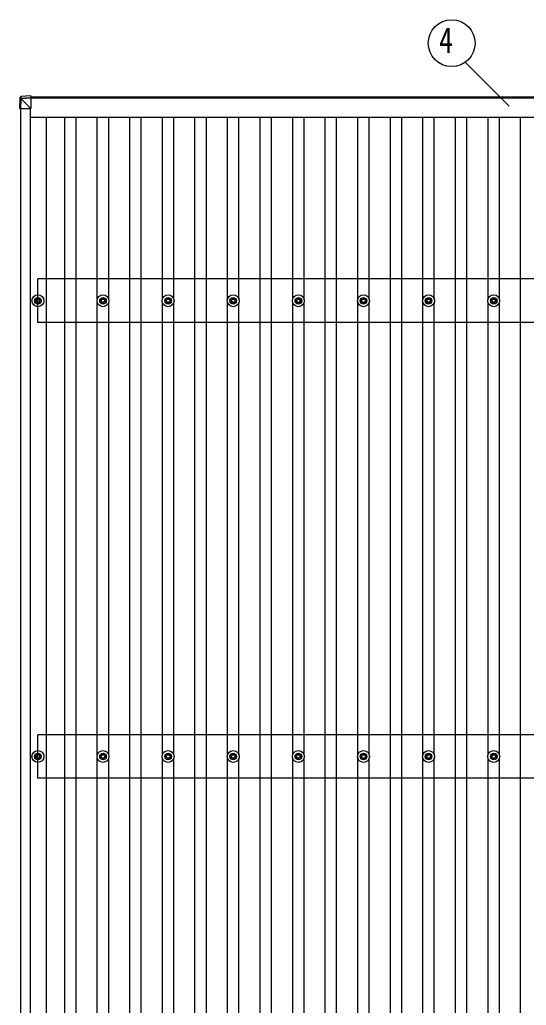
# Model space of a CAD drawing. Units: millimetres, scale not verified. Extents: x -12615 to 12615, y -8910 to 8910.
# Drawn here: x -10156 to -8600, y 4344 to 7372 of the extents above; entities that cross this region are included whole.
import ezdxf
from ezdxf.enums import TextEntityAlignment as Align

# ---------------------------------------------------------------- set-up
doc = ezdxf.new("R2010")
doc.units = ezdxf.units.MM
doc.header["$LTSCALE"] = 30
for name, color, linetype in [('0-5_YKK_13', 4, 'Continuous'), ('0-6_YKK_A1', 4, 'Continuous'), ('0-7_YKK_D', 6, 'Continuous')]:
    doc.layers.add(name, color=color, linetype=linetype)
doc.styles.add('ＭＳ ゴシック', font='')
doc.styles.get('ＭＳ ゴシック').set_extended_font_data('MS Gothic')

msp = doc.modelspace()

# ---------------------------------------------------------------- linework, layer by layer
at = {"layer": '0-5_YKK_13'}
for p, q in [((-10156.01, 7098.51), (-10154.14, 7129.05)), ((-10154.14, 7129.05), (-10154.14, 7133.8)), ((-10152.25, 7128.86), (-10154.11, 7098.44)), ((-10121.71, 7137.6), (-10152.27, 7135.67)), ((-10121.71, 7137.6), (-10152.27, 7135.67)), ((-10152.27, 7135.67), (-10152.27, 7135.67)), ((-10152.27, 7135.67), (-10152.27, 7130.92)), ((-10152.27, 7130.92), (-10121.71, 7132.79)), ((-10152.15, 7128.86), (-10152.25, 7128.86)), ((-10121.71, 7130.83), (-10152.2, 7128.96)), ((-10121.71, 7099.04), (-10152.15, 7129.52)), ((-10121.71, 7137.6), (-10121.71, 7132.79)), ((-10121.71, 7132.79), (-10121.71, 7130.83)), ((-10121.71, 7131.48), (-10121.71, 7099.04)), ((-10154.11, 7099.1), (-10121.71, 7099.04)), ((-10110.19, 6509.99), (-10105.77, 6509.99)), ((-10101.94, 6518.24), (-10101.94, 6513.83)), ((-10098.44, 6518.24), (-10098.44, 6513.83)), ((-10094.61, 6509.99), (-10090.19, 6509.99)), ((-9910.19, 6509.99), (-9905.77, 6509.99)), ((-9901.94, 6518.24), (-9901.94, 6513.83)), ((-9898.44, 6518.24), (-9898.44, 6513.83)), ((-9894.61, 6509.99), (-9890.19, 6509.99)), ((-9710.19, 6509.99), (-9705.77, 6509.99)), ((-9701.94, 6518.24), (-9701.94, 6513.83)), ((-9698.44, 6518.24), (-9698.44, 6513.83)), ((-9694.61, 6509.99), (-9690.19, 6509.99)), ((-9510.19, 6509.99), (-9505.77, 6509.99)), ((-9501.94, 6518.24), (-9501.94, 6513.83)), ((-9498.44, 6518.24), (-9498.44, 6513.83)), ((-9494.61, 6509.99), (-9490.19, 6509.99)), ((-9310.19, 6509.99), (-9305.77, 6509.99)), ((-9301.94, 6518.24), (-9301.94, 6513.83)), ((-9298.44, 6518.24), (-9298.44, 6513.83)), ((-9294.61, 6509.99), (-9290.19, 6509.99)), ((-9110.19, 6509.99), (-9105.77, 6509.99)), ((-9101.94, 6518.24), (-9101.94, 6513.83)), ((-9098.44, 6518.24), (-9098.44, 6513.83)), ((-9094.61, 6509.99), (-9090.19, 6509.99)), ((-8910.19, 6509.99), (-8905.77, 6509.99)), ((-8901.94, 6518.24), (-8901.94, 6513.83)), ((-8898.44, 6518.24), (-8898.44, 6513.83)), ((-8894.61, 6509.99), (-8890.19, 6509.99)), ((-8710.19, 6509.99), (-8705.77, 6509.99)), ((-8701.94, 6518.24), (-8701.94, 6513.83)), ((-8698.44, 6518.24), (-8698.44, 6513.83)), ((-8694.61, 6509.99), (-8690.19, 6509.99)), ((-10110.19, 6506.49), (-10105.77, 6506.49)), ((-10101.94, 6502.66), (-10101.94, 6498.25)), ((-10098.44, 6502.66), (-10098.44, 6498.25)), ((-10094.61, 6506.49), (-10090.19, 6506.49)), ((-9910.19, 6506.49), (-9905.77, 6506.49)), ((-9901.94, 6502.66), (-9901.94, 6498.25)), ((-9898.44, 6502.66), (-9898.44, 6498.25)), ((-9894.61, 6506.49), (-9890.19, 6506.49)), ((-9710.19, 6506.49), (-9705.77, 6506.49)), ((-9701.94, 6502.66), (-9701.94, 6498.25)), ((-9698.44, 6502.66), (-9698.44, 6498.25)), ((-9694.61, 6506.49), (-9690.19, 6506.49)), ((-9510.19, 6506.49), (-9505.77, 6506.49)), ((-9501.94, 6502.66), (-9501.94, 6498.25)), ((-9498.44, 6502.66), (-9498.44, 6498.25)), ((-9494.61, 6506.49), (-9490.19, 6506.49)), ((-9310.19, 6506.49), (-9305.77, 6506.49)), ((-9301.94, 6502.66), (-9301.94, 6498.25)), ((-9298.44, 6502.66), (-9298.44, 6498.25)), ((-9294.61, 6506.49), (-9290.19, 6506.49)), ((-9110.19, 6506.49), (-9105.77, 6506.49)), ((-9101.94, 6502.66), (-9101.94, 6498.25)), ((-9098.44, 6502.66), (-9098.44, 6498.25)), ((-9094.61, 6506.49), (-9090.19, 6506.49)), ((-8910.19, 6506.49), (-8905.77, 6506.49)), ((-8901.94, 6502.66), (-8901.94, 6498.25)), ((-8898.44, 6502.66), (-8898.44, 6498.25)), ((-8894.61, 6506.49), (-8890.19, 6506.49)), ((-8710.19, 6506.49), (-8705.77, 6506.49)), ((-8701.94, 6502.66), (-8701.94, 6498.25)), ((-8698.44, 6502.66), (-8698.44, 6498.25)), ((-8694.61, 6506.49), (-8690.19, 6506.49)), ((-10101.94, 5118.24), (-10101.94, 5113.83)), ((-10098.44, 5118.24), (-10098.44, 5113.83)), ((-9901.94, 5118.24), (-9901.94, 5113.83)), ((-9898.44, 5118.24), (-9898.44, 5113.83)), ((-9701.94, 5118.24), (-9701.94, 5113.83)), ((-9698.44, 5118.24), (-9698.44, 5113.83)), ((-9501.94, 5118.24), (-9501.94, 5113.83)), ((-9498.44, 5118.24), (-9498.44, 5113.83)), ((-9301.94, 5118.24), (-9301.94, 5113.83)), ((-9298.44, 5118.24), (-9298.44, 5113.83)), ((-9101.94, 5118.24), (-9101.94, 5113.83)), ((-9098.44, 5118.24), (-9098.44, 5113.83)), ((-8901.94, 5118.24), (-8901.94, 5113.83)), ((-8898.44, 5118.24), (-8898.44, 5113.83)), ((-8701.94, 5118.24), (-8701.94, 5113.83)), ((-8698.44, 5118.24), (-8698.44, 5113.83)), ((-10110.19, 5109.99), (-10105.77, 5109.99)), ((-10110.19, 5106.49), (-10105.77, 5106.49)), ((-10101.94, 5102.66), (-10101.94, 5098.25)), ((-10098.44, 5102.66), (-10098.44, 5098.25)), ((-10094.61, 5109.99), (-10090.19, 5109.99)), ((-10094.61, 5106.49), (-10090.19, 5106.49)), ((-9910.19, 5109.99), (-9905.77, 5109.99)), ((-9910.19, 5106.49), (-9905.77, 5106.49)), ((-9901.94, 5102.66), (-9901.94, 5098.25)), ((-9898.44, 5102.66), (-9898.44, 5098.25)), ((-9894.61, 5109.99), (-9890.19, 5109.99)), ((-9894.61, 5106.49), (-9890.19, 5106.49)), ((-9710.19, 5109.99), (-9705.77, 5109.99)), ((-9710.19, 5106.49), (-9705.77, 5106.49)), ((-9701.94, 5102.66), (-9701.94, 5098.25)), ((-9698.44, 5102.66), (-9698.44, 5098.25)), ((-9694.61, 5109.99), (-9690.19, 5109.99)), ((-9694.61, 5106.49), (-9690.19, 5106.49)), ((-9510.19, 5109.99), (-9505.77, 5109.99)), ((-9510.19, 5106.49), (-9505.77, 5106.49)), ((-9501.94, 5102.66), (-9501.94, 5098.25)), ((-9498.44, 5102.66), (-9498.44, 5098.25)), ((-9494.61, 5109.99), (-9490.19, 5109.99)), ((-9494.61, 5106.49), (-9490.19, 5106.49)), ((-9310.19, 5109.99), (-9305.77, 5109.99)), ((-9310.19, 5106.49), (-9305.77, 5106.49)), ((-9301.94, 5102.66), (-9301.94, 5098.25)), ((-9298.44, 5102.66), (-9298.44, 5098.25)), ((-9294.61, 5109.99), (-9290.19, 5109.99)), ((-9294.61, 5106.49), (-9290.19, 5106.49)), ((-9110.19, 5109.99), (-9105.77, 5109.99)), ((-9110.19, 5106.49), (-9105.77, 5106.49)), ((-9101.94, 5102.66), (-9101.94, 5098.25)), ((-9098.44, 5102.66), (-9098.44, 5098.25)), ((-9094.61, 5109.99), (-9090.19, 5109.99)), ((-9094.61, 5106.49), (-9090.19, 5106.49)), ((-8910.19, 5109.99), (-8905.77, 5109.99)), ((-8910.19, 5106.49), (-8905.77, 5106.49)), ((-8901.94, 5102.66), (-8901.94, 5098.25)), ((-8898.44, 5102.66), (-8898.44, 5098.25)), ((-8894.61, 5109.99), (-8890.19, 5109.99)), ((-8894.61, 5106.49), (-8890.19, 5106.49)), ((-8710.19, 5109.99), (-8705.77, 5109.99)), ((-8710.19, 5106.49), (-8705.77, 5106.49)), ((-8701.94, 5102.66), (-8701.94, 5098.25)), ((-8698.44, 5102.66), (-8698.44, 5098.25)), ((-8694.61, 5109.99), (-8690.19, 5109.99)), ((-8694.61, 5106.49), (-8690.19, 5106.49))]:
    msp.add_line(p, q, dxfattribs=at)
msp.add_lwpolyline([(-10154.14, 7133.8), (-10156.01, 7103.32), (-10156.01, 7098.51)], dxfattribs=at)
for centre, radius in [((-10100.19, 6508.24), 18.25), ((-10100.19, 6508.24), 10.15), ((-10100.19, 6508.24), 5.85), ((-10100.19, 6508.24), 5.25), ((-9900.19, 6508.24), 18.25), ((-9900.19, 6508.24), 10.15), ((-9900.19, 6508.24), 5.85), ((-9900.19, 6508.24), 5.25), ((-9700.19, 6508.24), 18.25), ((-9700.19, 6508.24), 10.15), ((-9700.19, 6508.24), 5.85), ((-9700.19, 6508.24), 5.25), ((-9500.19, 6508.24), 18.25), ((-9500.19, 6508.24), 10.15), ((-9500.19, 6508.24), 5.85), ((-9500.19, 6508.24), 5.25), ((-9300.19, 6508.24), 18.25), ((-9300.19, 6508.24), 10.15), ((-9300.19, 6508.24), 5.85), ((-9300.19, 6508.24), 5.25), ((-9100.19, 6508.24), 18.25), ((-9100.19, 6508.24), 10.15), ((-9100.19, 6508.24), 5.85), ((-9100.19, 6508.24), 5.25), ((-8900.19, 6508.24), 18.25), ((-8900.19, 6508.24), 10.15), ((-8900.19, 6508.24), 5.85), ((-8900.19, 6508.24), 5.25), ((-8700.19, 6508.24), 18.25), ((-8700.19, 6508.24), 10.15), ((-8700.19, 6508.24), 5.85), ((-8700.19, 6508.24), 5.25), ((-10100.19, 5108.24), 18.25), ((-10100.19, 5108.24), 10.15), ((-9900.19, 5108.24), 18.25), ((-9900.19, 5108.24), 10.15), ((-9700.19, 5108.24), 18.25), ((-9700.19, 5108.24), 10.15), ((-9500.19, 5108.24), 18.25), ((-9500.19, 5108.24), 10.15), ((-9300.19, 5108.24), 18.25), ((-9300.19, 5108.24), 10.15), ((-9100.19, 5108.24), 18.25), ((-9100.19, 5108.24), 10.15), ((-8900.19, 5108.24), 18.25), ((-8900.19, 5108.24), 10.15), ((-8700.19, 5108.24), 18.25), ((-8700.19, 5108.24), 10.15), ((-10100.19, 5108.24), 5.85), ((-10100.19, 5108.24), 5.25), ((-9900.19, 5108.24), 5.85), ((-9900.19, 5108.24), 5.25), ((-9700.19, 5108.24), 5.85), ((-9700.19, 5108.24), 5.25), ((-9500.19, 5108.24), 5.85), ((-9500.19, 5108.24), 5.25), ((-9300.19, 5108.24), 5.85), ((-9300.19, 5108.24), 5.25), ((-9100.19, 5108.24), 5.85), ((-9100.19, 5108.24), 5.25), ((-8900.19, 5108.24), 5.85), ((-8900.19, 5108.24), 5.25), ((-8700.19, 5108.24), 5.85), ((-8700.19, 5108.24), 5.25)]:
    msp.add_circle(centre, radius, dxfattribs=at)
for centre, radius, start, end in [((-10152.15, 7128.92), 2, 93.48408, 176.48407), ((-10151.92, 7141.77), 12.92, 260.08679, 268.52577), ((-10141.89, 7129.98), 10.42, 174.80664, 186.16183)]:
    msp.add_arc(centre, radius, start, end, dxfattribs=at)
for centre, major_axis, ratio, start_param, end_param in [((-10152.15, 7133.68), (-1.92, -0.56), 0.998105, 4.4898734, 5.9384966), ((-10152.15, 7128.92), (-0.12, 2), 0.02656, 0.0332981, 1.5518323), ((-10116.14, 7131.06), (-36.07, -2.1), 0.055348, 0.0000815, 0.0491486), ((-10154.01, 7098.51), (-2, 0), 0.033268, 0.0000002, 1.5185344)]:
    msp.add_ellipse(centre, major_axis=major_axis, ratio=ratio, start_param=start_param, end_param=end_param, dxfattribs=at)
at = {"layer": '0-6_YKK_A1'}
for p, q in [((-10121.71, 7135.27), (-7079.5, 7135.27)), ((-7079.5, 7130.67), (-10121.71, 7130.67)), ((-10152.19, 1718.06), (-10152.19, 7099.09)), ((-10123.19, 1718.01), (-10123.19, 7099.04)), ((-10123.19, 7071.85), (-7077.19, 7071.85)), ((-10073.69, 1742.75), (-10073.69, 7071.85)), ((-10017.69, 1742.75), (-10017.69, 7071.85)), ((-9982.69, 1742.75), (-9982.69, 7071.85)), ((-9917.69, 6513.42), (-9917.69, 7071.85)), ((-9882.69, 6513.42), (-9882.69, 7071.85)), ((-9817.69, 1742.75), (-9817.69, 7071.85)), ((-9782.69, 1742.75), (-9782.69, 7071.85)), ((-9717.69, 6513.42), (-9717.69, 7071.85)), ((-9682.69, 6513.42), (-9682.69, 7071.85)), ((-9617.69, 1742.75), (-9617.69, 7071.85)), ((-9582.69, 1742.75), (-9582.69, 7071.85)), ((-9517.69, 6513.42), (-9517.69, 7071.85)), ((-9482.69, 6513.42), (-9482.69, 7071.85)), ((-9417.69, 1742.75), (-9417.69, 7071.85)), ((-9382.69, 1742.75), (-9382.69, 7071.85)), ((-9317.69, 6513.42), (-9317.69, 7071.85)), ((-9282.69, 6513.42), (-9282.69, 7071.85)), ((-9217.69, 1742.75), (-9217.69, 7071.85)), ((-9182.69, 1742.75), (-9182.69, 7071.85)), ((-9117.69, 6513.42), (-9117.69, 7071.85)), ((-9082.69, 6513.42), (-9082.69, 7071.85)), ((-9017.69, 1742.75), (-9017.69, 7071.85)), ((-8982.69, 1742.75), (-8982.69, 7071.85)), ((-8917.69, 6513.42), (-8917.69, 7071.85)), ((-8882.69, 6513.42), (-8882.69, 7071.85)), ((-8817.69, 1742.75), (-8817.69, 7071.85)), ((-8782.69, 1742.75), (-8782.69, 7071.85)), ((-8717.69, 6513.42), (-8717.69, 7071.85)), ((-8682.69, 6513.42), (-8682.69, 7071.85)), ((-8617.69, 1742.75), (-8617.69, 7071.85)), ((-7097.44, 6575.24), (-10100.19, 6575.24)), ((-10100.19, 6441.24), (-10100.19, 6575.24)), ((-9917.69, 5113.42), (-9917.69, 6503.07)), ((-9882.69, 5113.42), (-9882.69, 6503.07)), ((-9717.69, 5113.42), (-9717.69, 6503.07)), ((-9682.69, 5113.42), (-9682.69, 6503.07)), ((-9517.69, 5113.42), (-9517.69, 6503.07)), ((-9482.69, 5113.42), (-9482.69, 6503.07)), ((-9317.69, 5113.42), (-9317.69, 6503.07)), ((-9282.69, 5113.42), (-9282.69, 6503.07)), ((-9117.69, 5113.42), (-9117.69, 6503.07)), ((-9082.69, 5113.42), (-9082.69, 6503.07)), ((-8917.69, 5113.42), (-8917.69, 6503.07)), ((-8882.69, 5113.42), (-8882.69, 6503.07)), ((-8717.69, 5113.42), (-8717.69, 6503.07)), ((-8682.69, 5113.42), (-8682.69, 6503.07)), ((-7097.44, 6441.24), (-10100.19, 6441.24)), ((-7097.44, 5175.24), (-10100.19, 5175.24)), ((-10100.19, 5041.24), (-10100.19, 5175.24)), ((-9917.69, 3713.42), (-9917.69, 5103.07)), ((-9882.69, 3713.42), (-9882.69, 5103.07)), ((-9717.69, 3713.42), (-9717.69, 5103.07)), ((-9682.69, 3713.42), (-9682.69, 5103.07)), ((-9517.69, 3713.42), (-9517.69, 5103.07)), ((-9482.69, 3713.42), (-9482.69, 5103.07)), ((-9317.69, 3713.42), (-9317.69, 5103.07)), ((-9282.69, 3713.42), (-9282.69, 5103.07)), ((-9117.69, 3713.42), (-9117.69, 5103.07)), ((-9082.69, 3713.42), (-9082.69, 5103.07)), ((-8917.69, 3713.42), (-8917.69, 5103.07)), ((-8882.69, 3713.42), (-8882.69, 5103.07)), ((-8717.69, 3713.42), (-8717.69, 5103.07)), ((-8682.69, 3713.42), (-8682.69, 5103.07)), ((-7097.44, 5041.24), (-10100.19, 5041.24))]:
    msp.add_line(p, q, dxfattribs=at)
at = {"layer": '0-7_YKK_D'}
msp.add_line((-8653.08, 7106.13), (-8787.83, 7240.88), dxfattribs=at)
msp.add_circle((-8829.34, 7299.7), 72, dxfattribs=at)

# ---------------------------------------------------------------- texts
at = {"layer": '0-7_YKK_D', "style": 'ＭＳ ゴシック', "width": 0.8}
msp.add_text('4', height=79.18, dxfattribs=at).set_placement((-8868.27, 7245.7), align=Align.BOTTOM_LEFT)

doc.saveas('drawing.dxf')
